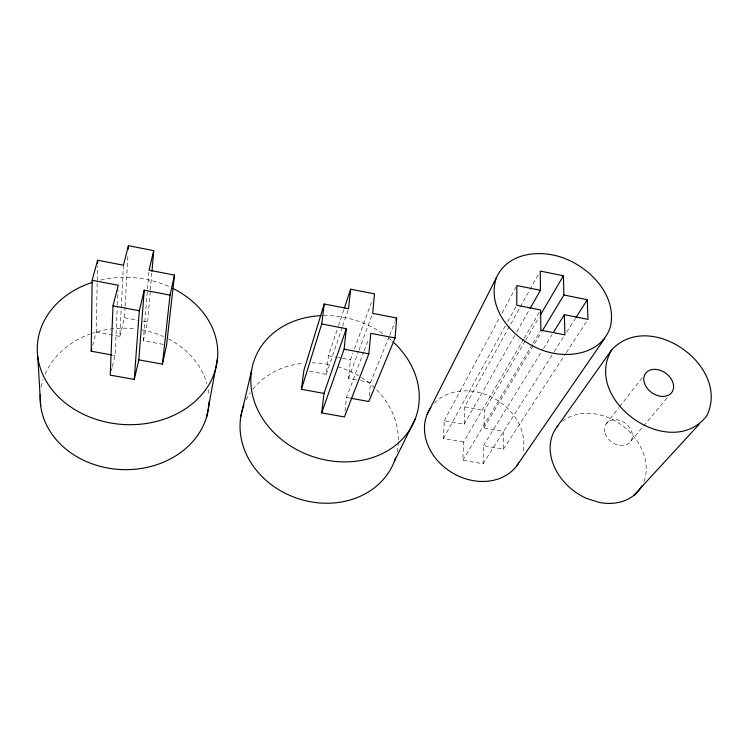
<?xml version="1.0" encoding="UTF-8"?>
<svg xmlns="http://www.w3.org/2000/svg" width="749" height="749" viewBox="0 0 749 749"><rect width="100%" height="100%" fill="white"/><g stroke="black" fill="none" stroke-linecap="round" stroke-linejoin="round"><path stroke-width="0.56" stroke-dasharray="3.75 2.81" d="M523.57 339.222L463.528 442.079L462.891 460.214L483.077 463.762L483.508 445.627L503.375 449.166L503.581 431.424L483.92 427.876L484.322 410.471L525.049 341.123M92.679 345.589L96.237 332.069L97.51 266.035M463.528 442.079L443.445 438.502L444.269 420.713L464.146 424.308L464.755 406.894L539.102 273.113M112.387 366.43L115.084 355.55L117.331 306.004M117.387 304.852L118.07 289.872M96.237 332.069L119.831 336.413L123.426 265.221M119.831 336.413L124.465 317.707L125.046 307.259M125.102 306.098L127.995 253.817M163.254 344.39L143.284 340.72L148.957 271.325M143.284 340.72L147.628 322.033L150.287 290.94M150.39 289.788L151.86 272.514M369.323 395.921L370.549 382.496L389.265 336.273M345.036 411.22L346.478 397.476L363.78 351.824M356.206 379.855L348.472 378.432L350.429 359.82L352.835 353.228M309.515 371.27L326.274 374.35L328.474 355.728L338.089 326.901M111.311 370.783L112.116 367.525M338.464 325.796L344.006 309.159M326.274 374.35L342.218 327.304M342.593 326.208L348.519 308.7M354.446 348.828L372.496 299.366M348.472 378.432L358.556 351.328M358.958 350.242L372.262 314.449M364.192 350.738L368.723 338.782M389.695 335.196L394.92 322.304M444.269 420.713L499.789 317.295M501.989 313.194L516.838 285.547M443.445 438.502L505.463 325.749M507.719 321.649L516.744 305.246M464.146 424.308L516.164 332.931M516.744 331.91L529.459 309.58M524.16 338.211L540.638 309.983M525.639 340.112L539.214 316.996M462.891 460.214L532.455 344.175M533.054 343.173L540.844 330.169M483.92 427.876L541.639 331.966M483.508 445.627L542.931 349.409M543.549 348.416L552.125 334.522M483.077 463.762L553.567 352.779M554.269 351.59L564.886 334.859M566.684 332.144L575.429 318.381M503.375 449.166L565.701 353.519M566.338 352.545L587.965 319.355M606.119 424L618.946 407.54M619.666 406.632L642.483 377.374M630.92 441.095L666.919 398.15M112.809 355.138L115.084 355.55M346.478 397.476L349.83 398.084M360.615 380.67L370.549 382.496M464.755 406.894L484.322 410.471M124.465 317.707L137.704 320.179M143.218 321.209L147.628 322.033M328.474 355.728L337.256 357.367M338.361 357.573L341.647 358.181M342.752 358.387L350.429 359.82M562.471 421.322A51.821 40.689 37.2 0 1 622.269 425.526A51.821 40.689 37.2 0 1 643.868 481.813M41.204 386.915A84.497 70.715 2.2 0 1 43.142 379.387M45.118 374.163A84.497 70.715 2.2 0 1 89.899 334.063M90.966 333.679A84.497 70.715 2.2 0 1 136.178 328.989M141.823 329.869A84.497 70.715 2.2 0 1 163.385 336.507M168.375 338.904A84.497 70.715 2.2 0 1 206.855 383.544M208.278 389.854A84.497 70.715 2.2 0 1 208.737 393.028M100.703 280.098A90.32 73.589 3.9 0 1 169.854 286.961M246.243 399.723A80.321 68.871 19.2 0 1 250.269 392.832M252.787 389.377A80.321 68.871 19.2 0 1 303.841 363.199M312.005 362.853A80.321 68.871 19.2 0 1 331.348 365.025M337.677 366.664A80.321 68.871 19.2 0 1 358.593 375.773M361.355 377.477A80.321 68.871 19.2 0 1 398.346 440.665M398.318 441.835A80.321 68.871 19.2 0 1 396.811 453.37M323.446 315.591A85.714 71.417 19.6 0 1 384.068 334.522M388.609 337.986A85.714 71.417 19.6 0 1 392.055 340.917M434.354 403.215A51.962 42.712 30.8 0 1 495.023 398.861A51.962 42.712 30.8 0 1 522.633 453.632M605.229 433.521A15.074 11.6 36.5 0 0 628.87 443.342A15.074 11.6 36.5 0 0 621.314 420.994A15.074 11.6 36.5 0 0 605.229 433.521"/><path stroke-width="1.12" d="M111.676 354.932L91.2 351.215L92.127 280.285L97.623 260.24L123.426 265.221L128.444 245.691L153.732 250.643L151.963 271.363M97.557 263.714L97.623 260.24M92.127 280.285L118.276 285.266L112.996 305.826L110.234 375.137L134.268 379.434L138.827 359.848L144.248 290.209L170.042 295.115L162.421 364.126L138.827 359.848M128.248 249.174L128.444 245.691M134.268 379.434L139.323 310.76L144.248 290.209M350.944 398.281L368.808 401.52L395.079 337.968L396.661 318.007L372.665 313.372L374.509 293.87L350.663 289.208L344.371 308.054M324.008 393.403L301.407 389.311L321.714 323.999L346.328 328.689L324.008 393.403L321.696 412.896L344.428 416.95L368.854 353.828L370.783 333.342L395.079 337.968M321.696 412.896L344.091 349.174L346.328 328.689M350.663 289.208L348.519 308.7L324.214 304.01L303.925 370.249L301.407 389.311M153.732 250.643L149.051 270.174L174.508 275.089L166.587 345.008L162.421 364.126M321.714 323.999L324.214 304.01M206.752 416.51L217.566 357.938M496.315 277.851C486.541 307.914 511.295 336.741 537.482 348.201C562.106 359.689 600.192 356.777 610.257 327.407C617.26 297.905 593.508 271.054 568.042 259.847C544.13 248.949 508.309 250.775 496.315 277.851L427.136 414.375M170.042 295.115L174.508 275.089M240.832 416.453L251.617 370.409M91.2 351.215L91.79 348.968M395.79 320.151L396.661 318.007M394.423 461.178L415.367 418.654M611.54 350.073C582.085 400.453 670.027 462.17 706.672 416.032C731.333 366.13 649.486 308.597 611.54 350.073L556.619 427.426M530.039 308.56L540.441 290.284L540.244 271.072L563.407 275.782L563.885 294.994L542.239 330.964M540.394 314.983L563.407 275.782M553.352 332.537L564.381 314.683L587.965 319.355L587.3 299.703L563.885 294.994M576.056 317.398L587.3 299.703M516.829 465.719L604.78 338.276M633.72 495.52L699.051 424.411M112.996 305.826L139.323 310.76M344.091 349.174L368.854 353.828M540.441 290.284L516.838 285.547L516.744 305.246L540.638 309.983L540.844 330.169L564.886 334.859L564.381 314.683M37.796 356.983L40.68 405.752M642.043 485.736A51.821 40.689 37.2 0 1 599.649 502.513L586.851 498.534A51.821 40.689 37.2 0 1 557.911 425.769M209.102 401.595A84.497 70.715 2.2 0 1 121.61 469.576A84.497 70.715 2.2 0 1 40.259 394.611M173.047 288.487A90.32 73.589 3.9 0 1 194.038 402.316A90.32 73.589 3.9 0 1 53.844 391.886A90.32 73.589 3.9 0 1 92.136 282.467M395.575 457.873A80.321 68.871 19.2 0 1 296.557 498.094A80.321 68.871 19.2 0 1 243.893 405.087M392.888 341.675A85.714 71.417 19.6 0 1 382.449 453.538A85.714 71.417 19.6 0 1 256.879 407.999A85.714 71.417 19.6 0 1 321.181 315.666M518.711 462.929A51.962 42.712 30.8 0 1 450.954 472.001A51.962 42.712 30.8 0 1 430.844 407.503M644.636 383.657A16.206 11.965 35.4 0 0 670.046 394.199A16.206 11.965 35.4 0 0 661.423 370.792A16.206 11.965 35.4 0 0 644.636 383.657"/></g></svg>
